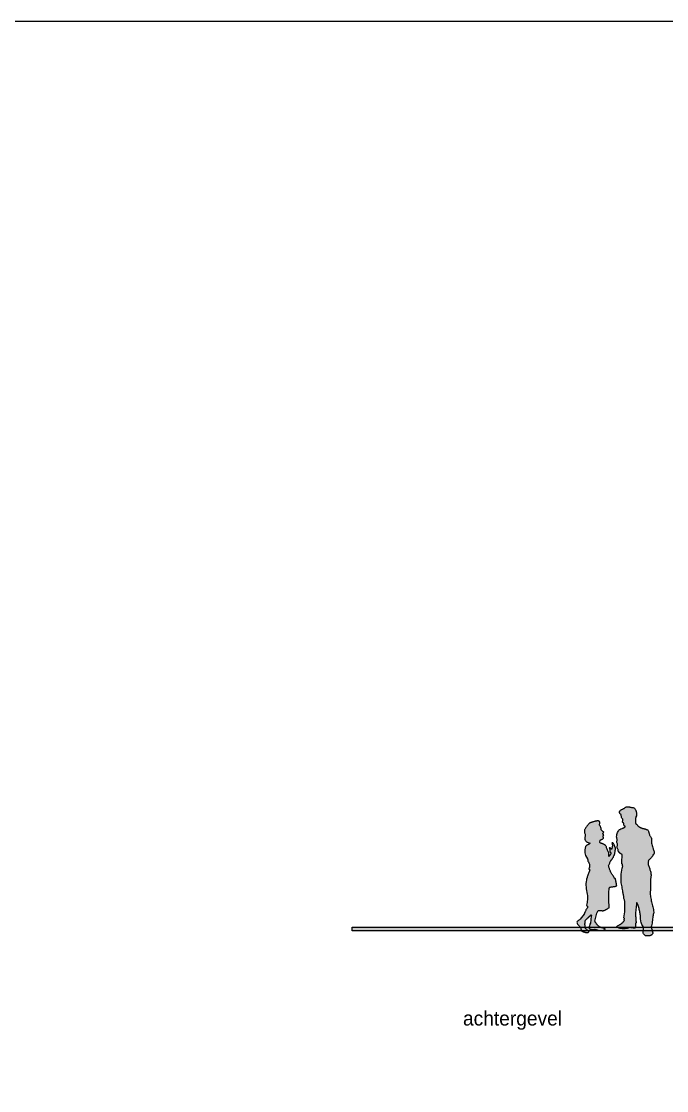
# Model space of a CAD drawing. Header units: millimetres. Extents: x 194362 to 347421, y -189721 to -131700.
# Drawn here: x 246427 to 255433, y -146629 to -131700 of the extents above; entities that cross this region are included whole.
import ezdxf

# ---------------------------------------------------------------- set-up
doc = ezdxf.new("R2010")
doc.units = ezdxf.units.MM
doc.layers.add('text', color=7, linetype='Continuous')
doc.styles.get("Standard").update_dxf_attribs({"font": 'LSANS.TTF', "height": 20})

# ---------------------------------------------------------------- blocks, each defined once
blk = doc.blocks.new('pib1')
for points in [[(25.6, 83.8), (26.2, 86.7), (27.1, 89.7), (26.9, 90.1), (26.9, 90.6), (26.8, 91), (26.8, 91.3), (26.7, 91.7), (26.6, 92.1), (26.3, 92.5), (25.9, 92.9), (25.6, 94.4), (25.6, 96), (25.7, 97.7), (25.9, 99.4), (26.2, 101), (26.4, 102.6), (26.4, 104.2), (26.2, 105.6), (25.8, 105.8), (25.4, 106.1), (24.9, 106.4), (24.6, 106.7), (24.2, 106.9), (23.8, 107.2), (23.3, 107.4), (22.9, 107.7), (22.9, 107.9), (22.9, 108.2), (22.8, 108.4), (22.7, 108.5), (22.5, 108.6), (22.3, 108.6), (22, 108.6), (21.7, 108.6), (21.2, 109.3), (20.9, 110), (20.7, 110.8), (20.6, 111.7), (20.4, 112.6), (20.2, 113.4), (19.8, 114.1), (19.2, 114.7), (19.2, 115.8), (19.3, 116.7), (19.4, 117.6), (19.5, 118.4), (19.6, 119.2), (19.6, 120), (19.6, 120.8), (19.4, 121.7), (18.9, 122.4), (18.8, 123.1), (18.9, 123.9), (19, 124.6), (19.2, 125.4), (19.4, 126.2), (19.3, 127), (19, 127.9), (18.6, 129.2), (18.5, 130.6), (18.6, 132.1), (18.9, 133.6), (19.4, 135.1), (19.9, 136.6), (20.5, 138.1), (20.9, 139.5), (21.4, 139.9), (21.9, 140.2), (22.4, 140.5), (22.9, 140.7), (23.4, 140.9), (23.9, 141.2), (24.4, 141.4), (24.9, 141.6), (26.2, 142.2), (26.8, 142.5), (27.4, 142.7), (28, 142.9), (28.6, 143.1), (29.1, 143.3), (29.6, 143.6), (30, 144), (30.4, 144.6), (30.3, 144.9), (30.2, 145.2), (30.1, 145.2), (30.1, 145.3), (29.9, 145.3), (29.5, 145.5), (29.2, 145.7), (28.8, 146.4), (28.6, 147.4), (28.5, 148.5), (28.3, 150), (27.4, 150), (27, 150.4), (26.8, 151.1), (26.8, 151.9), (27, 152.9), (27.2, 153.8), (27.3, 154.7), (27.3, 155.3), (26.5, 155.8), (25.9, 156.5), (25.5, 157.3), (25.3, 158.1), (25.1, 159), (24.9, 159.9), (24.8, 160.8), (24.7, 161.6), (24.3, 161.8), (24, 162.1), (23.6, 162.4), (23.3, 162.8), (23, 163.2), (22.8, 163.6), (22.5, 164), (22.3, 164.3), (22.4, 165.1), (22.6, 165.8), (22.8, 166.3), (23.2, 166.9), (23.6, 167.3), (24.1, 167.7), (24.6, 168.1), (25.2, 168.4), (25.8, 168.6), (26.5, 168.9), (27.1, 169.2), (27.7, 169.5), (28.3, 169.8), (28.8, 170.2), (29.4, 170.6), (29.8, 171), (30.5, 171.5), (31.2, 171.9), (31.9, 172.2), (32.6, 172.3), (33.3, 172.4), (34, 172.5), (34.8, 172.4), (35.5, 172.4), (36.3, 172.2), (37, 172.1), (37.8, 172), (38.5, 171.8), (39.3, 171.6), (40, 171.5), (40.8, 171.4), (41.5, 171.4), (42.4, 170.9), (43.2, 170.3), (43.8, 169.7), (44.3, 169), (44.8, 168.3), (45.2, 167.6), (45.5, 166.9), (45.7, 166.1), (45.9, 165.3), (46, 164.6), (46, 163.8), (46.1, 163), (46.1, 162.2), (46, 161.4), (46, 160.7), (46, 159.9), (45.4, 158.6), (45.1, 157.3), (44.8, 155.9), (44.7, 154.5), (44.6, 153), (44.7, 151.7), (44.9, 150.4), (45, 149.2), (45.1, 149), (45.2, 148.9), (45.3, 148.7), (45.4, 148.6), (45.6, 148.5), (45.7, 148.4), (45.9, 148.3), (46.1, 148.3), (47.3, 147.4), (47.5, 146.8), (47.8, 146.3), (48.1, 145.9), (48.5, 145.5), (48.9, 145.1), (49.3, 144.7), (49.8, 144.4), (50.4, 144.1), (50.9, 143.9), (51.4, 143.6), (52, 143.4), (52.5, 143.1), (53.1, 142.9), (53.6, 142.7), (54.1, 142.5), (54.6, 142.3), (55, 142.2), (55.5, 142.1), (55.9, 142), (56.4, 141.9), (56.8, 141.7), (57.2, 141.6), (57.7, 141.5), (58.2, 141.4), (58.6, 141.3), (59.1, 141.2), (59.5, 141.1), (59.9, 140.9), (60.4, 140.8), (60.8, 140.8), (61.2, 140.6), (61.6, 140.5), (62.1, 139.8), (62.4, 139.1), (62.8, 138.3), (63.1, 137.6), (63.3, 136.8), (63.6, 136.1), (63.8, 135.3), (64, 134.6), (64.3, 133.8), (64.5, 133), (64.9, 132.3), (65.2, 131.5), (65.6, 130.7), (66.1, 129.9), (66.6, 129.2), (67.3, 128.4), (67.2, 126.8), (67.1, 125.2), (67.2, 123.5), (67.3, 121.8), (67.6, 120.2), (68, 118.5), (68.5, 116.9), (69.1, 115.3), (69.3, 114.3), (69.6, 113.2), (70, 112.1), (70.5, 111), (70.8, 109.8), (71, 108.7), (70.9, 107.5), (70.5, 106.3), (70.4, 106.1), (70.1, 105.7), (69.8, 105.3), (69.4, 105.2), (69.2, 105.1), (69.1, 104.5), (68.9, 103.9), (68.6, 103.4), (68.3, 102.8), (67.8, 102.3), (67.3, 101.8), (66.8, 101.3), (66.3, 100.8), (65.8, 100.3), (65.2, 99.9), (64.7, 99.4), (64.2, 98.9), (63.7, 98.5), (63.2, 98), (62.8, 97.5), (62.5, 97.1), (62.8, 96), (62.7, 94.9), (62.5, 93.8), (62.3, 92.7), (62.7, 91.6), (63, 90.4), (63.4, 89.3), (63.8, 88.1), (64.3, 87), (64.7, 85.8), (65, 84.6), (65.4, 83.4), (65.7, 82.3), (66, 81.1), (66.2, 79.8), (66.4, 78.6), (66.5, 77.4), (66.5, 76.2), (66.4, 75), (66.2, 73.7), (65.9, 71.5), (65.7, 69), (65.7, 66.5), (65.7, 63.9), (65.8, 61.3), (65.8, 58.7), (65.7, 56.1), (65.5, 53.5), (65.4, 51.7), (65.5, 50), (65.6, 48.2), (65.9, 46.5), (66.1, 44.7), (66.5, 43), (66.9, 41.2), (67.3, 39.5), (67.8, 37.7), (68.2, 36), (68.7, 34.3), (69.1, 32.5), (69.5, 30.7), (69.8, 29), (70.1, 27.1), (70.3, 25.4), (70.3, 24.8), (70.2, 24.3), (70.1, 23.6), (69.9, 23), (69.7, 22.4), (69.5, 21.7), (69.4, 21.1), (69.3, 20.5), (69, 19.2), (68.8, 17.6), (68.6, 15.9), (68.4, 14), (68.1, 12), (67.9, 10), (67.6, 8.1), (67.2, 6.3), (66.8, 4.6), (67, 3.6), (67.2, 2.5), (67.6, 1.4), (67.9, 0.2), (68.3, -1), (68.6, -2.3), (68.8, -3.4), (68.8, -4.6), (68.5, -5.2), (68.1, -5.7), (67.7, -6.2), (67.2, -6.6), (66.6, -6.9), (66.1, -7.2), (65.5, -7.5), (64.9, -7.6), (64.2, -7.7), (63.6, -7.8), (62.9, -7.9), (62.3, -8), (61.6, -8), (61, -8), (60.3, -8), (59.7, -8), (59, -7.8), (58.4, -7.5), (57.8, -7.1), (57.3, -6.6), (56.7, -6.1), (56.3, -5.5), (55.9, -4.9), (55.5, -4.2), (55.7, -1.8), (55.9, 0.6), (55.9, 3), (55.6, 5.3), (54.6, 6.8), (53.8, 8.2), (53.2, 9.6), (52.7, 11), (52.3, 12.5), (52.1, 13.8), (51.9, 15.3), (51.8, 16.6), (51.7, 18), (51.7, 19.4), (51.6, 20.8), (51.5, 22.2), (51.3, 23.6), (51.1, 25), (50.8, 26.4), (50.3, 27.8), (50.1, 29.2), (49.8, 30.6), (49.4, 32), (48.9, 33.3), (48.4, 34.7), (47.9, 36), (47.3, 37.4), (46.7, 38.8), (46.5, 38.6), (46.4, 38.3), (46.4, 38), (46.3, 37.7), (46.1, 35.6), (45.9, 33.5), (45.7, 31.5), (45.4, 29.4), (45.2, 27.3), (45, 25.1), (44.9, 22.9), (44.7, 20.6), (45, 19.6), (45.2, 18.4), (45.3, 17), (45.4, 15.7), (45.4, 14.3), (45.5, 13), (45.6, 11.8), (45.8, 10.9), (45.7, 10.5), (45.4, 10.1), (45.2, 9.9), (45, 9.7), (44.9, 9.5), (44.7, 9.3), (44.7, 9), (44.7, 8.3), (44.8, 7.5), (44.9, 6.7), (44.9, 5.9), (44.9, 5), (44.8, 4.3), (44.5, 3.6), (44, 2.9), (43.6, 3), (43.1, 3), (42.7, 3.1), (42.1, 3.1), (41.7, 3.2), (41.2, 3.3), (40.7, 3.3), (40.2, 3.4), (39.7, 3.5), (39.2, 3.6), (38.7, 3.6), (38.2, 3.7), (37.7, 3.7), (37.3, 3.7), (36.9, 3.7), (36.5, 3.7), (35.5, 3.3), (34.4, 3), (33.4, 2.7), (32.3, 2.5), (31.2, 2.3), (30.1, 2.2), (29, 2.1), (27.8, 2.1), (26.7, 2.2), (25.5, 2.3), (24.4, 2.4), (23.3, 2.7), (22.1, 3), (21, 3.4), (19.8, 3.8), (18.7, 4.3), (18.8, 4.9), (18.9, 5.4), (19.1, 5.9), (19.5, 6.2), (22.4, 7.7), (22.8, 7.9), (23.3, 8.1), (23.7, 8.4), (24.2, 8.7), (24.7, 9.1), (25.1, 9.4), (25.6, 9.8), (26, 10.2), (26.5, 10.5), (27, 10.9), (27.4, 11.4), (27.8, 11.8), (28.2, 12.2), (28.6, 12.6), (29, 13.1), (29.4, 13.5), (29, 14), (28.9, 14.5), (28.9, 15), (29.1, 15.5), (29.3, 16), (29.3, 16.5), (29.2, 17), (28.7, 17.5), (29.2, 20.1), (29.6, 22.9), (29.8, 25.6), (29.9, 28.3), (30, 31), (30, 33.6), (30, 36.2), (30, 38.7), (30, 39.7), (29.8, 40.6), (29.6, 41.6), (29.3, 42.6), (29, 43.6), (28.7, 44.5), (28.5, 45.5), (28.4, 46.3), (28.4, 47.1), (28.4, 47.8), (28.3, 48.5), (28.2, 49.2), (28, 49.8), (27.8, 50.5), (27.7, 51), (27.7, 51.6), (27.3, 53.4), (27, 55.2), (26.7, 57.1), (26.4, 58.9), (26.1, 60.8), (25.8, 62.6), (25.4, 64.4), (24.9, 66.1), (24.8, 67.5), (24.9, 70.4), (24.9, 73.1), (24.9, 75.8), (25, 78.5), (25.2, 81.1)], [(8.4, 59.3), (8.6, 59.6), (9, 60), (9.6, 60.2), (10.1, 60.3), (10.7, 60.5), (11.3, 60.6), (12, 60.7), (12.6, 60.7), (13.2, 60.8), (13.9, 60.9), (14.5, 61), (15.2, 61), (15.8, 61.2), (16.4, 61.3), (17, 61.5), (17.6, 61.7), (18.2, 61.9), (18.7, 62.2), (18.5, 63.5), (18.2, 64.7), (18, 66), (17.8, 67.2), (17.6, 68.4), (17.4, 69.6), (17.1, 70.8), (16.7, 71.9), (16.4, 72.1), (16.2, 72.2), (15.9, 72.3), (15.7, 72.4), (15.4, 72.5), (15.3, 72.7), (15.2, 73), (15.2, 73.3), (14, 75.7), (13.2, 76.6), (12.5, 77.4), (12, 78.3), (11.4, 79.2), (10.9, 80), (10.5, 80.9), (10.1, 81.8), (9.7, 82.7), (9.3, 83.6), (9, 84.5), (8.7, 85.5), (8.4, 86.4), (8.1, 87.4), (7.8, 88.3), (7.4, 89.4), (7.1, 90.4), (7.5, 91.2), (8, 92), (8.4, 92.9), (8.8, 93.8), (9.2, 94.7), (9.6, 95.6), (10.1, 96.5), (10.5, 97.3), (10.8, 97.5), (10.9, 97.7), (11, 97.9), (11.1, 98.1), (11.2, 98.3), (11.3, 98.5), (11.5, 98.7), (11.8, 98.8), (12.1, 99.5), (12.5, 100), (12.7, 100.5), (13, 100.8), (13.3, 101.2), (13.6, 101.6), (13.9, 102.1), (14.3, 102.8), (14.8, 103.9), (15.3, 105.1), (15.7, 106), (15.9, 106.5), (16, 106.9), (16, 107.3), (16, 107.8), (16.1, 108.4), (16.3, 109.4), (16.4, 110.5), (16.6, 111.6), (16.7, 112.8), (16.8, 113.9), (16.8, 115), (16.6, 115.5), (16.4, 116.1), (16.1, 116.7), (15.8, 117.4), (15.4, 118.2), (15.1, 118.9), (14.9, 119.6), (14.7, 120.2), (13.9, 121.2), (13.7, 121.3), (13.6, 121.5), (13.3, 121.7), (13, 121.9), (12.7, 122.1), (12.5, 122.1), (12.2, 122), (12, 121.8), (12.3, 120.8), (12.4, 119.7), (12.5, 118.7), (12.5, 117.7), (12.4, 116.6), (12.3, 115.5), (12, 114.5), (11.7, 113.3), (11.5, 113.2), (11.4, 113.2), (11.3, 113.1), (10.9, 113.4), (10.7, 113.7), (10.4, 114.1), (10.1, 114.4), (9.8, 114.7), (9.4, 115.1), (9.1, 115.3), (8.6, 115.6), (8.5, 115.4), (8.3, 115.3), (8.2, 115.2), (8.5, 114.4), (8.6, 113.6), (8.8, 112.9), (9, 112.2), (9, 110.6), (9.1, 110.3), (9.2, 109.9), (9.4, 109.5), (9.5, 109.1), (10.7, 107.4), (10.4, 107), (10, 106.4), (9.7, 105.8), (9.2, 105.1), (8.8, 104.5), (8.4, 103.9), (8, 103.3), (7.5, 103), (7.4, 104), (7.6, 105.1), (7.8, 106.2), (7.8, 107.3), (7.4, 108.4), (6.9, 109.6), (6.4, 110.7), (5.8, 111.9), (5.3, 113.1), (4.9, 114.2), (4.5, 115.3), (4.2, 116.4), (4, 117.1), (3.6, 117.7), (3.2, 118.2), (2.7, 118.7), (2.1, 119.2), (1.5, 119.5), (0.9, 119.9), (0.3, 120.2), (-0.4, 120.6), (-1.1, 120.8), (-1.8, 121.1), (-2.5, 121.3), (-3.2, 121.6), (-3.9, 121.8), (-4.5, 122.1), (-5.1, 122.4), (-5.1, 122.9), (-5.1, 123.2), (-5.2, 123.5), (-5.1, 123.8), (-5, 124.3), (-4.9, 124.8), (-4.7, 125.1), (-4.4, 125.5), (-4.2, 125.8), (-3.8, 126.1), (-3.5, 126.3), (-3.1, 126.5), (-2.6, 126.7), (-2.2, 126.9), (-1.8, 127.1), (-1.4, 127.3), (-1, 127.5), (-0.7, 127.8), (-0.3, 128.1), (0, 128.4), (0.1, 128.8), (0.3, 129.3), (0.3, 129.7), (-0.1, 130.1), (-0.1, 132), (0.3, 132.3), (0.4, 132.7), (0.4, 132.9), (0.3, 133), (0.2, 133), (0, 133.1), (-0.2, 133.1), (-0.3, 133.2), (-0.4, 133.4), (-0.1, 133.9), (0, 134.5), (-0.1, 134.6), (-0.3, 134.8), (-0.4, 134.9), (-0.6, 135.3), (-0.6, 135.6), (-0.4, 135.8), (-0.2, 136.1), (0.2, 136.3), (0.6, 137.2), (0, 137.6), (-0.8, 138.1), (-1.5, 138.6), (-2.1, 139.2), (-2.7, 139.8), (-3.1, 140.4), (-3.1, 141.2), (-2.9, 141.9), (-3.1, 142.5), (-3.4, 143.1), (-3.6, 143.7), (-3.9, 144.4), (-4.2, 145), (-4.5, 145.6), (-4.9, 146.2), (-5.4, 146.8), (-5.4, 147.5), (-5.3, 148.1), (-5.1, 148.9), (-5.1, 150), (-5.1, 150.4), (-5.1, 150.8), (-5.2, 151.2), (-5.4, 151.6), (-5.6, 152), (-6, 152.3), (-6.4, 152.5), (-6.9, 152.6), (-7.1, 152.6), (-7.4, 152.6), (-7.6, 152.6), (-7.8, 152.7), (-8, 152.7), (-8.2, 152.8), (-8.4, 152.8), (-8.7, 152.8), (-9.2, 152.7), (-9.7, 152.5), (-10.3, 152.4), (-10.8, 152.3), (-11.3, 152.1), (-11.9, 152), (-12.5, 151.9), (-13.1, 151.7), (-13.6, 151.6), (-14.2, 151.4), (-14.8, 151.3), (-15.4, 151.1), (-16.1, 150.9), (-16.7, 150.6), (-17.3, 150.4), (-17.8, 150.2), (-17.8, 150.1), (-18, 150), (-18.3, 149.9), (-18.7, 149.8), (-19.2, 149.6), (-19.6, 149.4), (-19.9, 149.1), (-20.5, 148.4), (-21.1, 147.6), (-21.8, 146.8), (-22.5, 146), (-23.1, 145.2), (-23.8, 144.3), (-24.4, 143.5), (-24.9, 142.6), (-25.4, 141.8), (-25.9, 140.9), (-26.2, 140), (-26.4, 139), (-26.5, 138), (-26.4, 137), (-26.2, 136), (-25.9, 134.9), (-25.6, 134), (-25.5, 133), (-25.5, 132), (-25.6, 130.9), (-25.7, 129.8), (-25.8, 128.7), (-25.8, 127.7), (-25.8, 126.6), (-25.5, 126.2), (-25.2, 125.7), (-24.8, 125.2), (-24.5, 124.6), (-24.2, 124.1), (-23.7, 123.7), (-23.2, 123.3), (-22.6, 123), (-18.4, 121.8), (-18.7, 121.3), (-19.1, 121), (-19.5, 120.6), (-19.8, 120.3), (-20.3, 120.1), (-20.7, 119.9), (-21.1, 119.7), (-21.5, 119.5), (-22, 119.3), (-22.4, 119.1), (-22.8, 118.9), (-23.3, 118.6), (-23.7, 118.3), (-24.1, 117.9), (-24.5, 117.5), (-24.9, 117), (-25.6, 114.6), (-26, 112.4), (-26.1, 110.3), (-26, 108.3), (-25.6, 106.2), (-24.9, 104.2), (-23.8, 102.1), (-22.4, 99.8), (-22.1, 99.3), (-21.9, 98.6), (-21.9, 98), (-21.9, 97.4), (-21.8, 96.8), (-21.6, 96.3), (-21.2, 95.8), (-20.6, 95.5), (-20.1, 94.3), (-19.8, 93.3), (-19.6, 92.3), (-19.4, 91.3), (-19.3, 90.3), (-19.4, 89.2), (-19.5, 88.1), (-19.8, 86.9), (-20.3, 85.8), (-20.2, 85.5), (-20, 85.2), (-19.8, 85), (-19.6, 84.8), (-19.3, 84.6), (-19, 84.4), (-18.7, 84.3), (-18.4, 84.1), (-19.2, 82.9), (-19.9, 81.7), (-20.5, 80.5), (-20.9, 79.3), (-21.4, 78.1), (-21.8, 76.9), (-22.3, 75.6), (-22.8, 74.4), (-22.7, 73.8), (-22.8, 73.3), (-23, 72.8), (-23.2, 72.4), (-23.4, 72), (-23.6, 71.5), (-23.6, 71), (-23.5, 70.4), (-24.1, 67.8), (-24.3, 65.3), (-24.3, 62.8), (-24.2, 60.3), (-23.9, 57.8), (-23.5, 55.3), (-23, 52.8), (-22.6, 50.2), (-22.3, 48.5), (-22.2, 46.6), (-22.2, 44.7), (-22.3, 42.7), (-22.5, 40.8), (-22.7, 38.8), (-23.1, 36.9), (-23.6, 35.1), (-23.3, 34.8), (-23.1, 34.4), (-22.9, 34.1), (-22.6, 33.7), (-22.4, 33.4), (-22.2, 33.1), (-21.9, 32.7), (-21.6, 32.5), (-22, 32), (-22.4, 31.5), (-22.8, 30.9), (-23.2, 30.3), (-23.6, 29.6), (-23.9, 28.9), (-24.3, 28.3), (-24.7, 27.6), (-25, 26.9), (-25.3, 26.2), (-25.6, 25.5), (-25.9, 24.8), (-26.2, 24.2), (-26.5, 23.6), (-26.7, 23), (-26.9, 22.5), (-32.3, 15.3), (-32.9, 15), (-33.5, 14.6), (-34.2, 14.2), (-34.8, 13.8), (-35.4, 13.3), (-36, 12.8), (-36.5, 12.2), (-37, 11.4), (-36.8, 10.5), (-36.5, 9.6), (-36, 8.7), (-35.4, 7.8), (-34.7, 7), (-34, 6.2), (-33.2, 5.4), (-32.5, 4.8), (-32, 3.8), (-31.7, 2.8), (-31.4, 1.8), (-31.1, 0.7), (-30.7, -0.2), (-30.1, -1.1), (-29.3, -1.8), (-28.1, -2.2), (-27.6, -2.3), (-27, -2.4), (-26.5, -2.5), (-26, -2.7), (-25.4, -2.8), (-24.9, -3), (-24.4, -3.1), (-23.9, -3.2), (-23.4, -3.3), (-22.9, -3.3), (-22.4, -3.3), (-21.9, -3.2), (-21.4, -3), (-20.9, -2.7), (-20.5, -2.4), (-20, -1.9), (-20.6, -1.2), (-21.3, -0.6), (-22, -0.1), (-22.6, 0.4), (-23.3, 1), (-23.9, 1.5), (-24.5, 2), (-25, 2.6), (-25.5, 4.4), (-25.6, 5.6), (-25.6, 6.8), (-25.7, 8), (-25.7, 9.1), (-25.6, 10.3), (-25.4, 11.5), (-25.2, 12.7), (-24.8, 14), (-22.8, 16.3), (-22.4, 16.6), (-22, 16.9), (-21.7, 17.2), (-21.3, 17.5), (-20.9, 17.9), (-20.6, 18.2), (-20.3, 18.6), (-19.9, 18.9), (-19.6, 19.3), (-19.3, 19.6), (-19, 19.9), (-18.6, 20.3), (-18.3, 20.6), (-17.9, 20.9), (-17.6, 21.2), (-17.2, 21.5), (-16.8, 21.3), (-17, 19.7), (-17.2, 18.1), (-17.3, 16.4), (-17.4, 14.8), (-17.6, 13.2), (-17.8, 11.5), (-18.2, 9.9), (-18.7, 8.3), (-19.6, 5.5), (-19.7, 5.2), (-19.8, 4.9), (-20, 4.5), (-20.1, 4.2), (-20.2, 3.8), (-20.2, 3.5), (-20, 3.3), (-19.8, 3.1), (-19.8, 2.8), (-19.8, 2.6), (-19.8, 2.4), (-19.6, 2.2), (-19.5, 2), (-19.3, 1.9), (-19, 1.8), (-18.7, 1.8), (-18.7, 2.1), (-18.7, 1.8), (-18.3, 1.6), (-17.9, 1.5), (-17.5, 1.4), (-17, 1.3), (-16.7, 1.2), (-16.3, 1.1), (-15.9, 1.1), (-15.5, 1.1), (-15.1, 1.1), (-14.6, 1), (-14.2, 0.9), (-13.8, 0.8), (-13.4, 0.7), (-13, 0.8), (-12.6, 1.1), (-12.4, 1.6), (-12, 1.5), (-11.7, 1.4), (-11.4, 1.3), (-11, 1.1), (-10.6, 1), (-10.2, 0.9), (-9.8, 0.8), (-9.4, 0.7), (-9.1, 0.6), (-8.6, 0.4), (-8.3, 0.3), (-7.9, 0.2), (-7.5, 0.1), (-7.1, -0.1), (-6.7, -0.2), (-6.4, -0.3), (-5.7, -0.4), (-5.1, -0.5), (-4.5, -0.5), (-3.9, -0.5), (-3.4, -0.5), (-2.8, -0.5), (-2.2, -0.5), (-1.7, -0.4), (-1.1, -0.3), (-0.6, -0.2), (0, 0), (0.5, 0.2), (1.1, 0.4), (1.6, 0.7), (2.1, 0.9), (2.6, 1.3), (2.6, 1.4), (2.5, 1.6), (2.4, 1.8), (2.2, 2), (2, 2.2), (1.7, 2.4), (1.5, 2.5), (1.2, 2.7), (0.6, 2.9), (-0.1, 3), (-0.8, 3.2), (-1.4, 3.4), (-2.1, 3.5), (-2.8, 3.7), (-3.4, 4), (-4, 4.2), (-4.7, 4.5), (-5.3, 4.8), (-5.9, 5.2), (-6.5, 5.6), (-7.1, 6.1), (-7.7, 6.7), (-8.3, 7.3), (-8.8, 8), (-9.4, 8.5), (-9.8, 9.1), (-10.3, 9.7), (-10.7, 10.3), (-11.1, 10.9), (-11.4, 11.5), (-11.6, 12.2), (-11.8, 12.8), (-11.4, 14.7), (-11, 16.5), (-10.6, 18.4), (-10.1, 20.2), (-9.6, 22), (-9, 23.8), (-8.2, 25.6), (-7.3, 27.4), (-7, 27.4), (-6.6, 27.4), (-6.3, 27.5), (-5.9, 27.5), (-5.6, 27.5), (-5.2, 27.6), (-4.8, 27.6), (-4.5, 27.6), (-4.1, 27.6), (-3.7, 27.6), (-3.3, 27.5), (-2.9, 27.5), (-2.5, 27.5), (-2, 27.4), (-1.6, 27.3), (-1.1, 27.2), (-0.5, 27.3), (0.1, 27.4), (0.7, 27.6), (1.3, 27.7), (1.9, 28), (2.4, 28.2), (3, 28.5), (3.6, 28.8), (4.1, 29.1), (4.7, 29.4), (5.3, 29.8), (5.8, 30.1), (6.3, 30.4), (6.9, 30.8), (7.4, 31.2), (7.9, 31.5), (7.8, 43.1), (7.5, 44.9), (7.4, 46.8), (7.4, 48.7), (7.4, 50.6), (7.5, 52.6), (7.7, 54.5), (7.9, 56.6), (8.2, 58.6), (8.3, 58.9)]]:
    blk.add_hatch(color=256).paths.add_polyline_path(points)
for points in [[(25.6, 83.8), (26.2, 86.7), (27.1, 89.7), (26.9, 90.1), (26.9, 90.6), (26.8, 91), (26.8, 91.3), (26.7, 91.7), (26.6, 92.1), (26.3, 92.5), (25.9, 92.9), (25.6, 94.4), (25.6, 96), (25.7, 97.7), (25.9, 99.4), (26.2, 101), (26.4, 102.6), (26.4, 104.2), (26.2, 105.6), (25.8, 105.8), (25.4, 106.1), (24.9, 106.4), (24.6, 106.7), (24.2, 106.9), (23.8, 107.2), (23.3, 107.4), (22.9, 107.7), (22.9, 107.9), (22.9, 108.2), (22.8, 108.4), (22.7, 108.5), (22.5, 108.6), (22.3, 108.6), (22, 108.6), (21.7, 108.6), (21.2, 109.3), (20.9, 110), (20.7, 110.8), (20.6, 111.7), (20.4, 112.6), (20.2, 113.4), (19.8, 114.1), (19.2, 114.7), (19.2, 115.8), (19.3, 116.7), (19.4, 117.6), (19.5, 118.4), (19.6, 119.2), (19.6, 120), (19.6, 120.8), (19.4, 121.7), (18.9, 122.4), (18.8, 123.1), (18.9, 123.9), (19, 124.6), (19.2, 125.4), (19.4, 126.2), (19.3, 127), (19, 127.9), (18.6, 129.2), (18.5, 130.6), (18.6, 132.1), (18.9, 133.6), (19.4, 135.1), (19.9, 136.6), (20.5, 138.1), (20.9, 139.5), (21.4, 139.9), (21.9, 140.2), (22.4, 140.5), (22.9, 140.7), (23.4, 140.9), (23.9, 141.2), (24.4, 141.4), (24.9, 141.6), (26.2, 142.2), (26.8, 142.5), (27.4, 142.7), (28, 142.9), (28.6, 143.1), (29.1, 143.3), (29.6, 143.6), (30, 144), (30.4, 144.6), (30.3, 144.9), (30.2, 145.2), (30.1, 145.2), (30.1, 145.3), (29.9, 145.3), (29.5, 145.5), (29.2, 145.7), (28.8, 146.4), (28.6, 147.4), (28.5, 148.5), (28.3, 150), (27.4, 150), (27, 150.4), (26.8, 151.1), (26.8, 151.9), (27, 152.9), (27.2, 153.8), (27.3, 154.7), (27.3, 155.3), (26.5, 155.8), (25.9, 156.5), (25.5, 157.3), (25.3, 158.1), (25.1, 159), (24.9, 159.9), (24.8, 160.8), (24.7, 161.6), (24.3, 161.8), (24, 162.1), (23.6, 162.4), (23.3, 162.8), (23, 163.2), (22.8, 163.6), (22.5, 164), (22.3, 164.3), (22.4, 165.1), (22.6, 165.8), (22.8, 166.3), (23.2, 166.9), (23.6, 167.3), (24.1, 167.7), (24.6, 168.1), (25.2, 168.4), (25.8, 168.6), (26.5, 168.9), (27.1, 169.2), (27.7, 169.5), (28.3, 169.8), (28.8, 170.2), (29.4, 170.6), (29.8, 171), (30.5, 171.5), (31.2, 171.9), (31.9, 172.2), (32.6, 172.3), (33.3, 172.4), (34, 172.5), (34.8, 172.4), (35.5, 172.4), (36.3, 172.2), (37, 172.1), (37.8, 172), (38.5, 171.8), (39.3, 171.6), (40, 171.5), (40.8, 171.4), (41.5, 171.4), (42.4, 170.9), (43.2, 170.3), (43.8, 169.7), (44.3, 169), (44.8, 168.3), (45.2, 167.6), (45.5, 166.9), (45.7, 166.1), (45.9, 165.3), (46, 164.6), (46, 163.8), (46.1, 163), (46.1, 162.2), (46, 161.4), (46, 160.7), (46, 159.9), (45.4, 158.6), (45.1, 157.3), (44.8, 155.9), (44.7, 154.5), (44.6, 153), (44.7, 151.7), (44.9, 150.4), (45, 149.2), (45.1, 149), (45.2, 148.9), (45.3, 148.7), (45.4, 148.6), (45.6, 148.5), (45.7, 148.4), (45.9, 148.3), (46.1, 148.3), (47.3, 147.4), (47.5, 146.8), (47.8, 146.3), (48.1, 145.9), (48.5, 145.5), (48.9, 145.1), (49.3, 144.7), (49.8, 144.4), (50.4, 144.1), (50.9, 143.9), (51.4, 143.6), (52, 143.4), (52.5, 143.1), (53.1, 142.9), (53.6, 142.7), (54.1, 142.5), (54.6, 142.3), (55, 142.2), (55.5, 142.1), (55.9, 142), (56.4, 141.9), (56.8, 141.7), (57.2, 141.6), (57.7, 141.5), (58.2, 141.4), (58.6, 141.3), (59.1, 141.2), (59.5, 141.1), (59.9, 140.9), (60.4, 140.8), (60.8, 140.8), (61.2, 140.6), (61.6, 140.5), (62.1, 139.8), (62.4, 139.1), (62.8, 138.3), (63.1, 137.6), (63.3, 136.8), (63.6, 136.1), (63.8, 135.3), (64, 134.6), (64.3, 133.8), (64.5, 133), (64.9, 132.3), (65.2, 131.5), (65.6, 130.7), (66.1, 129.9), (66.6, 129.2), (67.3, 128.4), (67.2, 126.8), (67.1, 125.2), (67.2, 123.5), (67.3, 121.8), (67.6, 120.2), (68, 118.5), (68.5, 116.9), (69.1, 115.3), (69.3, 114.3), (69.6, 113.2), (70, 112.1), (70.5, 111), (70.8, 109.8), (71, 108.7), (70.9, 107.5), (70.5, 106.3), (70.4, 106.1), (70.1, 105.7), (69.8, 105.3), (69.4, 105.2), (69.2, 105.1), (69.1, 104.5), (68.9, 103.9), (68.6, 103.4), (68.3, 102.8), (67.8, 102.3), (67.3, 101.8), (66.8, 101.3), (66.3, 100.8), (65.8, 100.3), (65.2, 99.9), (64.7, 99.4), (64.2, 98.9), (63.7, 98.5), (63.2, 98), (62.8, 97.5), (62.5, 97.1), (62.8, 96), (62.7, 94.9), (62.5, 93.8), (62.3, 92.7), (62.7, 91.6), (63, 90.4), (63.4, 89.3), (63.8, 88.1), (64.3, 87), (64.7, 85.8), (65, 84.6), (65.4, 83.4), (65.7, 82.3), (66, 81.1), (66.2, 79.8), (66.4, 78.6), (66.5, 77.4), (66.5, 76.2), (66.4, 75), (66.2, 73.7), (65.9, 71.5), (65.7, 69), (65.7, 66.5), (65.7, 63.9), (65.8, 61.3), (65.8, 58.7), (65.7, 56.1), (65.5, 53.5), (65.4, 51.7), (65.5, 50), (65.6, 48.2), (65.9, 46.5), (66.1, 44.7), (66.5, 43), (66.9, 41.2), (67.3, 39.5), (67.8, 37.7), (68.2, 36), (68.7, 34.3), (69.1, 32.5), (69.5, 30.7), (69.8, 29), (70.1, 27.1), (70.3, 25.4), (70.3, 24.8), (70.2, 24.3), (70.1, 23.6), (69.9, 23), (69.7, 22.4), (69.5, 21.7), (69.4, 21.1), (69.3, 20.5), (69, 19.2), (68.8, 17.6), (68.6, 15.9), (68.4, 14), (68.1, 12), (67.9, 10), (67.6, 8.1), (67.2, 6.3), (66.8, 4.6), (67, 3.6), (67.2, 2.5), (67.6, 1.4), (67.9, 0.2), (68.3, -1), (68.6, -2.3), (68.8, -3.4), (68.8, -4.6), (68.5, -5.2), (68.1, -5.7), (67.7, -6.2), (67.2, -6.6), (66.6, -6.9), (66.1, -7.2), (65.5, -7.5), (64.9, -7.6), (64.2, -7.7), (63.6, -7.8), (62.9, -7.9), (62.3, -8), (61.6, -8), (61, -8), (60.3, -8), (59.7, -8), (59, -7.8), (58.4, -7.5), (57.8, -7.1), (57.3, -6.6), (56.7, -6.1), (56.3, -5.5), (55.9, -4.9), (55.5, -4.2), (55.7, -1.8), (55.9, 0.6), (55.9, 3), (55.6, 5.3), (54.6, 6.8), (53.8, 8.2), (53.2, 9.6), (52.7, 11), (52.3, 12.5), (52.1, 13.8), (51.9, 15.3), (51.8, 16.6), (51.7, 18), (51.7, 19.4), (51.6, 20.8), (51.5, 22.2), (51.3, 23.6), (51.1, 25), (50.8, 26.4), (50.3, 27.8), (50.1, 29.2), (49.8, 30.6), (49.4, 32), (48.9, 33.3), (48.4, 34.7), (47.9, 36), (47.3, 37.4), (46.7, 38.8), (46.5, 38.6), (46.4, 38.3), (46.4, 38), (46.3, 37.7), (46.1, 35.6), (45.9, 33.5), (45.7, 31.5), (45.4, 29.4), (45.2, 27.3), (45, 25.1), (44.9, 22.9), (44.7, 20.6), (45, 19.6), (45.2, 18.4), (45.3, 17), (45.4, 15.7), (45.4, 14.3), (45.5, 13), (45.6, 11.8), (45.8, 10.9), (45.7, 10.5), (45.4, 10.1), (45.2, 9.9), (45, 9.7), (44.9, 9.5), (44.7, 9.3), (44.7, 9), (44.7, 8.3), (44.8, 7.5), (44.9, 6.7), (44.9, 5.9), (44.9, 5), (44.8, 4.3), (44.5, 3.6), (44, 2.9), (43.6, 3), (43.1, 3), (42.7, 3.1), (42.1, 3.1), (41.7, 3.2), (41.2, 3.3), (40.7, 3.3), (40.2, 3.4), (39.7, 3.5), (39.2, 3.6), (38.7, 3.6), (38.2, 3.7), (37.7, 3.7), (37.3, 3.7), (36.9, 3.7), (36.5, 3.7), (35.5, 3.3), (34.4, 3), (33.4, 2.7), (32.3, 2.5), (31.2, 2.3), (30.1, 2.2), (29, 2.1), (27.8, 2.1), (26.7, 2.2), (25.5, 2.3), (24.4, 2.4), (23.3, 2.7), (22.1, 3), (21, 3.4), (19.8, 3.8), (18.7, 4.3), (18.8, 4.9), (18.9, 5.4), (19.1, 5.9), (19.5, 6.2), (22.4, 7.7), (22.8, 7.9), (23.3, 8.1), (23.7, 8.4), (24.2, 8.7), (24.7, 9.1), (25.1, 9.4), (25.6, 9.8), (26, 10.2), (26.5, 10.5), (27, 10.9), (27.4, 11.4), (27.8, 11.8), (28.2, 12.2), (28.6, 12.6), (29, 13.1), (29.4, 13.5), (29, 14), (28.9, 14.5), (28.9, 15), (29.1, 15.5), (29.3, 16), (29.3, 16.5), (29.2, 17), (28.7, 17.5), (29.2, 20.1), (29.6, 22.9), (29.8, 25.6), (29.9, 28.3), (30, 31), (30, 33.6), (30, 36.2), (30, 38.7), (30, 39.7), (29.8, 40.6), (29.6, 41.6), (29.3, 42.6), (29, 43.6), (28.7, 44.5), (28.5, 45.5), (28.4, 46.3), (28.4, 47.1), (28.4, 47.8), (28.3, 48.5), (28.2, 49.2), (28, 49.8), (27.8, 50.5), (27.7, 51), (27.7, 51.6), (27.3, 53.4), (27, 55.2), (26.7, 57.1), (26.4, 58.9), (26.1, 60.8), (25.8, 62.6), (25.4, 64.4), (24.9, 66.1), (24.8, 67.5), (24.9, 70.4), (24.9, 73.1), (24.9, 75.8), (25, 78.5), (25.2, 81.1)], [(8.4, 59.3), (8.6, 59.6), (9, 60), (9.6, 60.2), (10.1, 60.3), (10.7, 60.5), (11.3, 60.6), (12, 60.7), (12.6, 60.7), (13.2, 60.8), (13.9, 60.9), (14.5, 61), (15.2, 61), (15.8, 61.2), (16.4, 61.3), (17, 61.5), (17.6, 61.7), (18.2, 61.9), (18.7, 62.2), (18.5, 63.5), (18.2, 64.7), (18, 66), (17.8, 67.2), (17.6, 68.4), (17.4, 69.6), (17.1, 70.8), (16.7, 71.9), (16.4, 72.1), (16.2, 72.2), (15.9, 72.3), (15.7, 72.4), (15.4, 72.5), (15.3, 72.7), (15.2, 73), (15.2, 73.3), (14, 75.7), (13.2, 76.6), (12.5, 77.4), (12, 78.3), (11.4, 79.2), (10.9, 80), (10.5, 80.9), (10.1, 81.8), (9.7, 82.7), (9.3, 83.6), (9, 84.5), (8.7, 85.5), (8.4, 86.4), (8.1, 87.4), (7.8, 88.3), (7.4, 89.4), (7.1, 90.4), (7.5, 91.2), (8, 92), (8.4, 92.9), (8.8, 93.8), (9.2, 94.7), (9.6, 95.6), (10.1, 96.5), (10.5, 97.3), (10.8, 97.5), (10.9, 97.7), (11, 97.9), (11.1, 98.1), (11.2, 98.3), (11.3, 98.5), (11.5, 98.7), (11.8, 98.8), (12.1, 99.5), (12.5, 100), (12.7, 100.5), (13, 100.8), (13.3, 101.2), (13.6, 101.6), (13.9, 102.1), (14.3, 102.8), (14.8, 103.9), (15.3, 105.1), (15.7, 106), (15.9, 106.5), (16, 106.9), (16, 107.3), (16, 107.8), (16.1, 108.4), (16.3, 109.4), (16.4, 110.5), (16.6, 111.6), (16.7, 112.8), (16.8, 113.9), (16.8, 115), (16.6, 115.5), (16.4, 116.1), (16.1, 116.7), (15.8, 117.4), (15.4, 118.2), (15.1, 118.9), (14.9, 119.6), (14.7, 120.2), (13.9, 121.2), (13.7, 121.3), (13.6, 121.5), (13.3, 121.7), (13, 121.9), (12.7, 122.1), (12.5, 122.1), (12.2, 122), (12, 121.8), (12.3, 120.8), (12.4, 119.7), (12.5, 118.7), (12.5, 117.7), (12.4, 116.6), (12.3, 115.5), (12, 114.5), (11.7, 113.3), (11.5, 113.2), (11.4, 113.2), (11.3, 113.1), (10.9, 113.4), (10.7, 113.7), (10.4, 114.1), (10.1, 114.4), (9.8, 114.7), (9.4, 115.1), (9.1, 115.3), (8.6, 115.6), (8.5, 115.4), (8.3, 115.3), (8.2, 115.2), (8.5, 114.4), (8.6, 113.6), (8.8, 112.9), (9, 112.2), (9, 110.6), (9.1, 110.3), (9.2, 109.9), (9.4, 109.5), (9.5, 109.1), (10.7, 107.4), (10.4, 107), (10, 106.4), (9.7, 105.8), (9.2, 105.1), (8.8, 104.5), (8.4, 103.9), (8, 103.3), (7.5, 103), (7.4, 104), (7.6, 105.1), (7.8, 106.2), (7.8, 107.3), (7.4, 108.4), (6.9, 109.6), (6.4, 110.7), (5.8, 111.9), (5.3, 113.1), (4.9, 114.2), (4.5, 115.3), (4.2, 116.4), (4, 117.1), (3.6, 117.7), (3.2, 118.2), (2.7, 118.7), (2.1, 119.2), (1.5, 119.5), (0.9, 119.9), (0.3, 120.2), (-0.4, 120.6), (-1.1, 120.8), (-1.8, 121.1), (-2.5, 121.3), (-3.2, 121.6), (-3.9, 121.8), (-4.5, 122.1), (-5.1, 122.4), (-5.1, 122.9), (-5.1, 123.2), (-5.2, 123.5), (-5.1, 123.8), (-5, 124.3), (-4.9, 124.8), (-4.7, 125.1), (-4.4, 125.5), (-4.2, 125.8), (-3.8, 126.1), (-3.5, 126.3), (-3.1, 126.5), (-2.6, 126.7), (-2.2, 126.9), (-1.8, 127.1), (-1.4, 127.3), (-1, 127.5), (-0.7, 127.8), (-0.3, 128.1), (0, 128.4), (0.1, 128.8), (0.3, 129.3), (0.3, 129.7), (-0.1, 130.1), (-0.1, 132), (0.3, 132.3), (0.4, 132.7), (0.4, 132.9), (0.3, 133), (0.2, 133), (0, 133.1), (-0.2, 133.1), (-0.3, 133.2), (-0.4, 133.4), (-0.1, 133.9), (0, 134.5), (-0.1, 134.6), (-0.3, 134.8), (-0.4, 134.9), (-0.6, 135.3), (-0.6, 135.6), (-0.4, 135.8), (-0.2, 136.1), (0.2, 136.3), (0.6, 137.2), (0, 137.6), (-0.8, 138.1), (-1.5, 138.6), (-2.1, 139.2), (-2.7, 139.8), (-3.1, 140.4), (-3.1, 141.2), (-2.9, 141.9), (-3.1, 142.5), (-3.4, 143.1), (-3.6, 143.7), (-3.9, 144.4), (-4.2, 145), (-4.5, 145.6), (-4.9, 146.2), (-5.4, 146.8), (-5.4, 147.5), (-5.3, 148.1), (-5.1, 148.9), (-5.1, 150), (-5.1, 150.4), (-5.1, 150.8), (-5.2, 151.2), (-5.4, 151.6), (-5.6, 152), (-6, 152.3), (-6.4, 152.5), (-6.9, 152.6), (-7.1, 152.6), (-7.4, 152.6), (-7.6, 152.6), (-7.8, 152.7), (-8, 152.7), (-8.2, 152.8), (-8.4, 152.8), (-8.7, 152.8), (-9.2, 152.7), (-9.7, 152.5), (-10.3, 152.4), (-10.8, 152.3), (-11.3, 152.1), (-11.9, 152), (-12.5, 151.9), (-13.1, 151.7), (-13.6, 151.6), (-14.2, 151.4), (-14.8, 151.3), (-15.4, 151.1), (-16.1, 150.9), (-16.7, 150.6), (-17.3, 150.4), (-17.8, 150.2), (-17.8, 150.1), (-18, 150), (-18.3, 149.9), (-18.7, 149.8), (-19.2, 149.6), (-19.6, 149.4), (-19.9, 149.1), (-20.5, 148.4), (-21.1, 147.6), (-21.8, 146.8), (-22.5, 146), (-23.1, 145.2), (-23.8, 144.3), (-24.4, 143.5), (-24.9, 142.6), (-25.4, 141.8), (-25.9, 140.9), (-26.2, 140), (-26.4, 139), (-26.5, 138), (-26.4, 137), (-26.2, 136), (-25.9, 134.9), (-25.6, 134), (-25.5, 133), (-25.5, 132), (-25.6, 130.9), (-25.7, 129.8), (-25.8, 128.7), (-25.8, 127.7), (-25.8, 126.6), (-25.5, 126.2), (-25.2, 125.7), (-24.8, 125.2), (-24.5, 124.6), (-24.2, 124.1), (-23.7, 123.7), (-23.2, 123.3), (-22.6, 123), (-18.4, 121.8), (-18.7, 121.3), (-19.1, 121), (-19.5, 120.6), (-19.8, 120.3), (-20.3, 120.1), (-20.7, 119.9), (-21.1, 119.7), (-21.5, 119.5), (-22, 119.3), (-22.4, 119.1), (-22.8, 118.9), (-23.3, 118.6), (-23.7, 118.3), (-24.1, 117.9), (-24.5, 117.5), (-24.9, 117), (-25.6, 114.6), (-26, 112.4), (-26.1, 110.3), (-26, 108.3), (-25.6, 106.2), (-24.9, 104.2), (-23.8, 102.1), (-22.4, 99.8), (-22.1, 99.3), (-21.9, 98.6), (-21.9, 98), (-21.9, 97.4), (-21.8, 96.8), (-21.6, 96.3), (-21.2, 95.8), (-20.6, 95.5), (-20.1, 94.3), (-19.8, 93.3), (-19.6, 92.3), (-19.4, 91.3), (-19.3, 90.3), (-19.4, 89.2), (-19.5, 88.1), (-19.8, 86.9), (-20.3, 85.8), (-20.2, 85.5), (-20, 85.2), (-19.8, 85), (-19.6, 84.8), (-19.3, 84.6), (-19, 84.4), (-18.7, 84.3), (-18.4, 84.1), (-19.2, 82.9), (-19.9, 81.7), (-20.5, 80.5), (-20.9, 79.3), (-21.4, 78.1), (-21.8, 76.9), (-22.3, 75.6), (-22.8, 74.4), (-22.7, 73.8), (-22.8, 73.3), (-23, 72.8), (-23.2, 72.4), (-23.4, 72), (-23.6, 71.5), (-23.6, 71), (-23.5, 70.4), (-24.1, 67.8), (-24.3, 65.3), (-24.3, 62.8), (-24.2, 60.3), (-23.9, 57.8), (-23.5, 55.3), (-23, 52.8), (-22.6, 50.2), (-22.3, 48.5), (-22.2, 46.6), (-22.2, 44.7), (-22.3, 42.7), (-22.5, 40.8), (-22.7, 38.8), (-23.1, 36.9), (-23.6, 35.1), (-23.3, 34.8), (-23.1, 34.4), (-22.9, 34.1), (-22.6, 33.7), (-22.4, 33.4), (-22.2, 33.1), (-21.9, 32.7), (-21.6, 32.5), (-22, 32), (-22.4, 31.5), (-22.8, 30.9), (-23.2, 30.3), (-23.6, 29.6), (-23.9, 28.9), (-24.3, 28.3), (-24.7, 27.6), (-25, 26.9), (-25.3, 26.2), (-25.6, 25.5), (-25.9, 24.8), (-26.2, 24.2), (-26.5, 23.6), (-26.7, 23), (-26.9, 22.5), (-32.3, 15.3), (-32.9, 15), (-33.5, 14.6), (-34.2, 14.2), (-34.8, 13.8), (-35.4, 13.3), (-36, 12.8), (-36.5, 12.2), (-37, 11.4), (-36.8, 10.5), (-36.5, 9.6), (-36, 8.7), (-35.4, 7.8), (-34.7, 7), (-34, 6.2), (-33.2, 5.4), (-32.5, 4.8), (-32, 3.8), (-31.7, 2.8), (-31.4, 1.8), (-31.1, 0.7), (-30.7, -0.2), (-30.1, -1.1), (-29.3, -1.8), (-28.1, -2.2), (-27.6, -2.3), (-27, -2.4), (-26.5, -2.5), (-26, -2.7), (-25.4, -2.8), (-24.9, -3), (-24.4, -3.1), (-23.9, -3.2), (-23.4, -3.3), (-22.9, -3.3), (-22.4, -3.3), (-21.9, -3.2), (-21.4, -3), (-20.9, -2.7), (-20.5, -2.4), (-20, -1.9), (-20.6, -1.2), (-21.3, -0.6), (-22, -0.1), (-22.6, 0.4), (-23.3, 1), (-23.9, 1.5), (-24.5, 2), (-25, 2.6), (-25.5, 4.4), (-25.6, 5.6), (-25.6, 6.8), (-25.7, 8), (-25.7, 9.1), (-25.6, 10.3), (-25.4, 11.5), (-25.2, 12.7), (-24.8, 14), (-22.8, 16.3), (-22.4, 16.6), (-22, 16.9), (-21.7, 17.2), (-21.3, 17.5), (-20.9, 17.9), (-20.6, 18.2), (-20.3, 18.6), (-19.9, 18.9), (-19.6, 19.3), (-19.3, 19.6), (-19, 19.9), (-18.6, 20.3), (-18.3, 20.6), (-17.9, 20.9), (-17.6, 21.2), (-17.2, 21.5), (-16.8, 21.3), (-17, 19.7), (-17.2, 18.1), (-17.3, 16.4), (-17.4, 14.8), (-17.6, 13.2), (-17.8, 11.5), (-18.2, 9.9), (-18.7, 8.3), (-19.6, 5.5), (-19.7, 5.2), (-19.8, 4.9), (-20, 4.5), (-20.1, 4.2), (-20.2, 3.8), (-20.2, 3.5), (-20, 3.3), (-19.8, 3.1), (-19.8, 2.8), (-19.8, 2.6), (-19.8, 2.4), (-19.6, 2.2), (-19.5, 2), (-19.3, 1.9), (-19, 1.8), (-18.7, 1.8), (-18.7, 2.1), (-18.7, 1.8), (-18.3, 1.6), (-17.9, 1.5), (-17.5, 1.4), (-17, 1.3), (-16.7, 1.2), (-16.3, 1.1), (-15.9, 1.1), (-15.5, 1.1), (-15.1, 1.1), (-14.6, 1), (-14.2, 0.9), (-13.8, 0.8), (-13.4, 0.7), (-13, 0.8), (-12.6, 1.1), (-12.4, 1.6), (-12, 1.5), (-11.7, 1.4), (-11.4, 1.3), (-11, 1.1), (-10.6, 1), (-10.2, 0.9), (-9.8, 0.8), (-9.4, 0.7), (-9.1, 0.6), (-8.6, 0.4), (-8.3, 0.3), (-7.9, 0.2), (-7.5, 0.1), (-7.1, -0.1), (-6.7, -0.2), (-6.4, -0.3), (-5.7, -0.4), (-5.1, -0.5), (-4.5, -0.5), (-3.9, -0.5), (-3.4, -0.5), (-2.8, -0.5), (-2.2, -0.5), (-1.7, -0.4), (-1.1, -0.3), (-0.6, -0.2), (0, 0), (0.5, 0.2), (1.1, 0.4), (1.6, 0.7), (2.1, 0.9), (2.6, 1.3), (2.6, 1.4), (2.5, 1.6), (2.4, 1.8), (2.2, 2), (2, 2.2), (1.7, 2.4), (1.5, 2.5), (1.2, 2.7), (0.6, 2.9), (-0.1, 3), (-0.8, 3.2), (-1.4, 3.4), (-2.1, 3.5), (-2.8, 3.7), (-3.4, 4), (-4, 4.2), (-4.7, 4.5), (-5.3, 4.8), (-5.9, 5.2), (-6.5, 5.6), (-7.1, 6.1), (-7.7, 6.7), (-8.3, 7.3), (-8.8, 8), (-9.4, 8.5), (-9.8, 9.1), (-10.3, 9.7), (-10.7, 10.3), (-11.1, 10.9), (-11.4, 11.5), (-11.6, 12.2), (-11.8, 12.8), (-11.4, 14.7), (-11, 16.5), (-10.6, 18.4), (-10.1, 20.2), (-9.6, 22), (-9, 23.8), (-8.2, 25.6), (-7.3, 27.4), (-7, 27.4), (-6.6, 27.4), (-6.3, 27.5), (-5.9, 27.5), (-5.6, 27.5), (-5.2, 27.6), (-4.8, 27.6), (-4.5, 27.6), (-4.1, 27.6), (-3.7, 27.6), (-3.3, 27.5), (-2.9, 27.5), (-2.5, 27.5), (-2, 27.4), (-1.6, 27.3), (-1.1, 27.2), (-0.5, 27.3), (0.1, 27.4), (0.7, 27.6), (1.3, 27.7), (1.9, 28), (2.4, 28.2), (3, 28.5), (3.6, 28.8), (4.1, 29.1), (4.7, 29.4), (5.3, 29.8), (5.8, 30.1), (6.3, 30.4), (6.9, 30.8), (7.4, 31.2), (7.9, 31.5), (7.8, 43.1), (7.5, 44.9), (7.4, 46.8), (7.4, 48.7), (7.4, 50.6), (7.5, 52.6), (7.7, 54.5), (7.9, 56.6), (8.2, 58.6), (8.3, 58.9)]]:
    blk.add_lwpolyline(points, close=True)

msp = doc.modelspace()

# ---------------------------------------------------------------- hatches: boundary and pattern name
h = msp.add_hatch(color=256)
h.dxf.hatch_style = 1
h.paths.add_polyline_path([(251043.03734, -144346.98128), (272043.03734, -144346.98128), (272043.03734, -144396.98128), (251043.03734, -144396.98128)])

# ---------------------------------------------------------------- linework, layer by layer
msp.add_line((251043.03734, -144346.98128), (272043.03734, -144346.98128))
for points in [[(211135.692, -161557.4657), (276133.51877, -161557.4657), (276133.51877, -131700.44972), (211135.692, -131700.44972)], [(251043.03734, -144346.98128), (272043.03734, -144346.98128), (272043.03734, -144396.98128), (251043.03734, -144396.98128)]]:
    msp.add_lwpolyline(points, close=True)

# ---------------------------------------------------------------- block references
at = {"ltscale": 100, "xscale": 10, "yscale": 10, "zscale": 10}
msp.add_blockref('pib1', (254551.01048, -144390.20737), dxfattribs=at)

# ---------------------------------------------------------------- texts
at = {"layer": 'text', "insert": (252391.22158, -145520.19297), "char_height": 200, "width": 5617.67, "attachment_point": 1}
msp.add_mtext('\\pi-600,l800,t800;achtergevel', dxfattribs=at)

doc.saveas('drawing.dxf')
